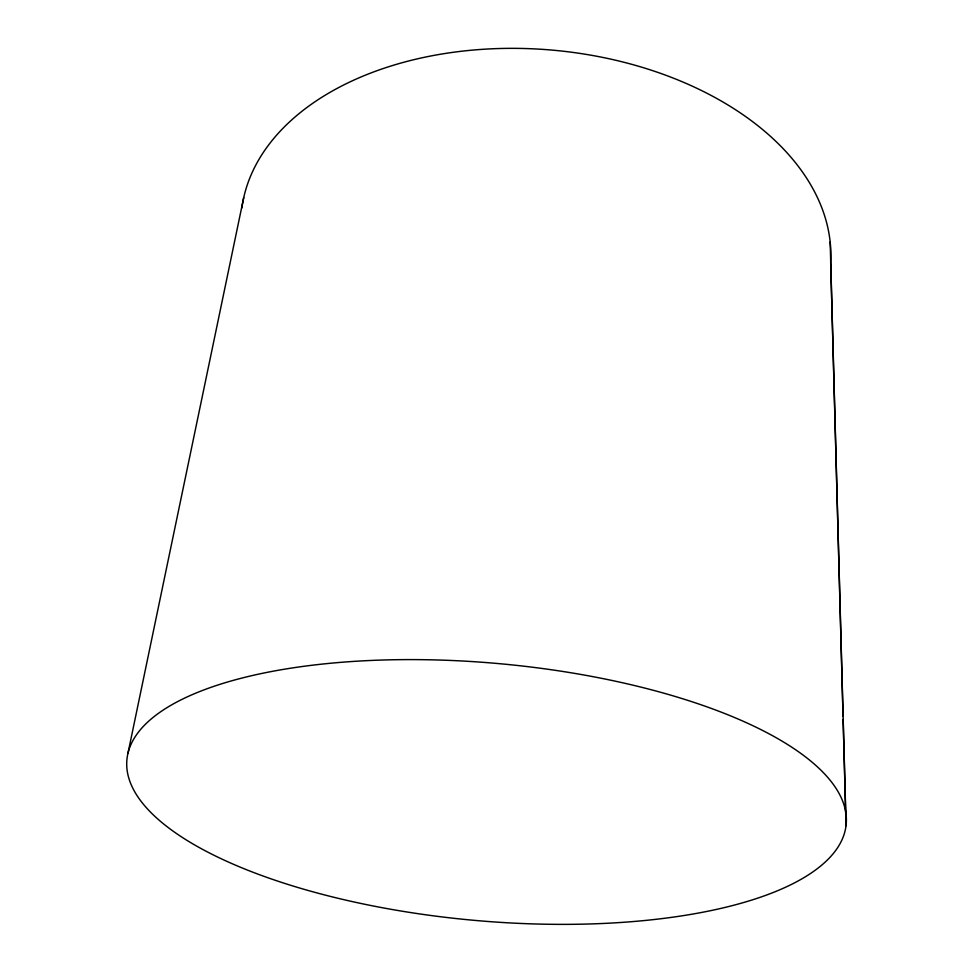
<?xml version="1.0" encoding="UTF-8"?>
<svg xmlns="http://www.w3.org/2000/svg" width="973" height="973" viewBox="0 0 973 973"><rect width="100%" height="100%" fill="white"/><g stroke="black" fill="none" stroke-linecap="round" stroke-linejoin="round"><path stroke-width="1.46" d="M127.937 753.357L243.724 197.628M830.176 242.046L845.707 812.017M843.044 716.396L830.674 262.26A295.743 190.453 5.1 0 0 554.087 50.28A295.743 190.453 5.1 0 0 241.863 207.979M843.129 719.436L846.024 825.761A361.092 128.947 5.1 0 1 292.812 885.953A361.092 128.947 5.1 0 1 320.786 664.243A361.092 128.947 5.1 0 1 846.024 825.761"/></g></svg>
